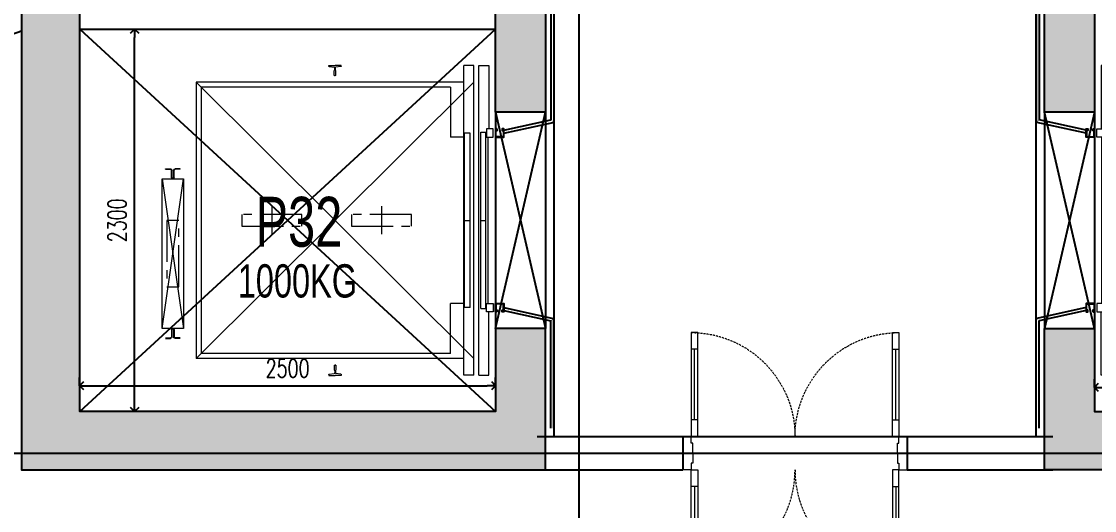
# Model space of a CAD drawing. Header units: millimetres. Extents: x -361699137 to 361252145, y -356478932 to 356523199.
# Drawn here: x -43073 to -36623, y 17226 to 20166 of the extents above; entities that cross this region are included whole.
import ezdxf
from ezdxf.xclip import XClip

# ---------------------------------------------------------------- set-up
doc = ezdxf.new("R2010")
doc.units = ezdxf.units.MM
doc.header["$LTSCALE"] = 100
doc.header["$MEASUREMENT"] = 0
doc.header["$XCLIPFRAME"] = 0
for name, pattern in [('$0$Xref_ST_MBDV Cot vach 30.7.2022$0$CENTERX2', [4, 2.5, -0.5, 0.5, -0.5]), ('$0$Xref_ST_MBDV Cot vach 30.7.2022$0$HIDDEN', [0.375, 0.25, -0.125]), ('$0$Xref_ST_MBDV Cot vach 30.7.2022$0$PHANTOMX2', [5, 2.5, -0.5, 0.5, -0.5, 0.5, -0.5]), ('Xref_ST_MBDV Cot vach 30.7.2022$0$HIDDEN2', [0.1875, 0.125, -0.0625])]:
    doc.linetypes.add(name, pattern=pattern)
for name, color, linetype in [('$0$Xref_ST_MBDV Cot vach 30.7.2022$0$KT-Net manh', 139, 'Continuous'), ('A-ANNO-ROOM', 50, 'Continuous'), ('KC', 5, 'Continuous'), ('Xref_ST_MBDV Cot vach 30.7.2022$0$KT-Net manh', 139, 'Continuous'), ('Xref_ST_MBDV Cot vach 30.7.2022$0$KT-Text', 7, 'Continuous'), ('Xref_ST_MBDV Cot vach 30.7.2022$0$KT-Tuong', 1, 'Continuous')]:
    doc.layers.add(name, color=color, linetype=linetype)
doc.layers.add('$0$Xref_ST_MBDV Cot vach 30.7.2022$0$KT-Noi that', color=36, linetype='Continuous', lineweight=9)
doc.layers.add('Xref_ST_MBDV Cot vach 30.7.2022$0$CUA', color=37, linetype='Continuous', lineweight=13)
doc.layers.add('dien tich thong thuy', color=3, linetype='Continuous', plot=False)
doc.styles.add('$0$Xref_ST_MBDV Cot vach 30.7.2022$0$DIM', font='vnsimli.shx', dxfattribs={"width": 0.7})
doc.styles.add('$0$Xref_ST_MBDV Cot vach 30.7.2022$0$xref.N.Cot vach tang N2$0$DIM', font='vnsimli.shx', dxfattribs={"width": 0.7})
doc.styles.add('220126_HDN_HBA typical plan$0$211210_HDN_HBA_TYPICAL PLAN CORE OPT 1$0$HBA-Text', font='GOTHIC.TTF')
doc.styles.add('Xref_ST_MBDV Cot vach 30.7.2022$0$Arial', font='arial.ttf', dxfattribs={"width": 0.7})
doc.dimstyles.new('$0$Xref_ST_MBDV Cot vach 30.7.2022$0$CCU 1-100 A1', dxfattribs={"dimscale": 100, "dimtxt": 2.2, "dimasz": 1, "dimexe": 1, "dimexo": 0, "dimgap": 1, "dimtad": 1, "dimdec": 0, "dimdsep": 46, "dimtxsty": '$0$Xref_ST_MBDV Cot vach 30.7.2022$0$DIM', "dimblk1": '$0$Xref_ST_MBDV Cot vach 30.7.2022$0$_ARCHTICK', "dimblk2": '$0$Xref_ST_MBDV Cot vach 30.7.2022$0$_ARCHTICK', "dimsah": 1, "dimcen": 0, "dimdle": 1, "dimclrd": 256, "dimclre": 256, "dimclrt": 31, "dimadec": 0, "dimazin": 0, "dimtfac": 1, "dimtdec": 0, "dimtix": 1, "dimtmove": 2, "dimatfit": 3, "dimldrblk": '$0$Xref_ST_MBDV Cot vach 30.7.2022$0$_ARCHTICK', "dimfxl": 8, "dimtolj": 1, "dimarcsym": 0})
doc.dimstyles.new('$0$Xref_ST_MBDV Cot vach 30.7.2022$0$xref.N.Cot vach tang N2$0$CCU 1-100 A1', dxfattribs={"dimscale": 100, "dimtxt": 2.2, "dimasz": 1, "dimexe": 1, "dimexo": 0, "dimgap": 1, "dimtad": 1, "dimdec": 0, "dimdsep": 46, "dimtxsty": '$0$Xref_ST_MBDV Cot vach 30.7.2022$0$xref.N.Cot vach tang N2$0$DIM', "dimblk1": '$0$Xref_ST_MBDV Cot vach 30.7.2022$0$xref.N.Cot vach tang N2$0$_ARCHTICK', "dimblk2": '$0$Xref_ST_MBDV Cot vach 30.7.2022$0$xref.N.Cot vach tang N2$0$_ARCHTICK', "dimsah": 1, "dimcen": 0, "dimdle": 1, "dimclrd": 256, "dimclre": 256, "dimclrt": 31, "dimadec": 0, "dimazin": 0, "dimtfac": 1, "dimtdec": 0, "dimtix": 1, "dimtmove": 2, "dimatfit": 3, "dimldrblk": '$0$Xref_ST_MBDV Cot vach 30.7.2022$0$xref.N.Cot vach tang N2$0$_ARCHTICK', "dimfxl": 8, "dimtolj": 1, "dimarcsym": 0})

# ---------------------------------------------------------------- blocks, each defined once
blk = doc.blocks.new('*U165')
for p, q in [((-1260, 525), (-1300, 525)), ((-1280, 100), (-1280, 525)), ((-90, 525), (-50, 525)), ((-70, 100), (-70, 525)), ((-1260, 100), (-1300, 100)), ((-90, 100), (-50, 100))]:
    blk.add_line(p, q)
for points in [[(-1300, 0), (-1260, 0), (-1260, 625), (-1300, 625)], [(-50, 0), (-90, 0), (-90, 625), (-50, 625)], [(-1350, -100), (-1290, -100), (-1290, -40), (-1300, -40), (-1300, 0), (-1350, 0)], [(0, -100), (-60, -100), (-60, -40), (-50, -40), (-50, 0), (0, 0)]]:
    blk.add_lwpolyline(points, close=True)
at = {"linetype": 'Xref_ST_MBDV Cot vach 30.7.2022$0$HIDDEN2'}
for centre, start, end in [((-1300, 0), 0, 89.99996), ((-50, 0), 90.00004, 180)]:
    blk.add_arc(centre, 625, start, end, dxfattribs=at)
blk = doc.blocks.new('$0$Xref_ST_MBDV Cot vach 30.7.2022$0$_Open90')
at = {"color": 0, "linetype": 'ByBlock', "lineweight": -2}
for p, q in [((0, 0), (-1, 0)), ((-0.5, 0.5), (0, 0)), ((0, 0), (-0.5, -0.5))]:
    blk.add_line(p, q, dxfattribs=at)
blk = doc.blocks.new('*D213')
at = {"layer": 'Defpoints', "color": 5, "transparency": 16777216}
for p, q in [((-2230, 1494.3), (-2230, 1595.8)), ((-730, 1457.2), (-730, 1595.8)), ((-2180, 1545.8), (-1728.4, 1545.8)), ((-780, 1545.8), (-1371.8, 1545.8))]:
    blk.add_line(p, q, dxfattribs=at)
at = {"layer": 'Defpoints', "color": 0, "transparency": 16777216}
for p in [(-2230, 1545.8), (-2230, 1494.3, 0), (-730, 1457.2, 0)]:
    blk.add_point(p, dxfattribs=at)
at = {"layer": 'Defpoints', "color": 5, "transparency": 16777216, "xscale": 50, "yscale": 50, "zscale": 50, "rotation": 180}
blk.add_blockref('$0$Xref_ST_MBDV Cot vach 30.7.2022$0$_Open90', (-2230, 1545.8), dxfattribs=at)
at = {"layer": 'Defpoints', "color": 5, "transparency": 16777216, "xscale": 50, "yscale": 50, "zscale": 50}
blk.add_blockref('$0$Xref_ST_MBDV Cot vach 30.7.2022$0$_Open90', (-730, 1545.8), dxfattribs=at)
at = {"layer": 'Defpoints', "color": 5, "transparency": 16777216, "insert": (-1550.1, 1545.8), "char_height": 110, "attachment_point": 5, "style": '$0$Xref_ST_MBDV Cot vach 30.7.2022$0$DIM'}
blk.add_mtext('\\A1;1500', dxfattribs=at)
blk = doc.blocks.new('$0$Xref_ST_MBDV Cot vach 30.7.2022$0$_ARCHTICK')
at = {"color": 0, "linetype": 'ByBlock', "const_width": 0.15}
blk.add_lwpolyline([(-0.5, -0.5), (0.5, 0.5)], dxfattribs=at)
blk = doc.blocks.new('*D215')
at = {"layer": 'Defpoints', "color": 5, "transparency": 16777216}
for p, q in [((-879.1, 1950), (-1000.2, 1950)), ((-950.2, 1900), (-950.2, 1328.3)), ((-950.2, 400), (-950.2, 971.7)), ((-879.1, 350), (-1000.2, 350))]:
    blk.add_line(p, q, dxfattribs=at)
at = {"layer": 'Defpoints', "color": 0, "transparency": 16777216}
for p in [(-879.1, 1950, 0), (-950.2, 350), (-879.1, 350, 0)]:
    blk.add_point(p, dxfattribs=at)
at = {"layer": 'Defpoints', "color": 5, "transparency": 16777216, "xscale": 50, "yscale": 50, "zscale": 50}
for p, rotation in [((-950.2, 1950), 90), ((-950.2, 350), 270)]:
    blk.add_blockref('$0$Xref_ST_MBDV Cot vach 30.7.2022$0$_Open90', p, dxfattribs=dict(at, rotation=rotation))
at = {"layer": 'Defpoints', "color": 5, "transparency": 16777216, "insert": (-950.2, 1150), "char_height": 110, "attachment_point": 5, "rotation": 90, "style": '$0$Xref_ST_MBDV Cot vach 30.7.2022$0$DIM'}
blk.add_mtext('\\A1;1600', dxfattribs=at)
blk = doc.blocks.new('$0$Xref_ST_MBDV Cot vach 30.7.2022$0$xref.N.Cot vach tang N2$0$_Open90')
at = {"color": 0, "linetype": 'ByBlock', "lineweight": -2}
for p, q in [((0, 0), (-1, 0)), ((-0.5, 0.5), (0, 0)), ((0, 0), (-0.5, -0.5))]:
    blk.add_line(p, q, dxfattribs=at)
blk = doc.blocks.new('*D231')
at = {"layer": 'Defpoints', "color": 5, "transparency": 16777216}
for p, q in [((-36623, 17965.7), (-36623, 18015.7)), ((-34123, 17965.7), (-34123, 18015.7)), ((-36573, 17965.7), (-34173, 17965.7))]:
    blk.add_line(p, q, dxfattribs=at)
at = {"layer": 'Defpoints', "color": 0, "transparency": 16777216}
for p in [(-36623, 17965.7, 0), (-34123, 17965.7, 0), (-34123, 17965.7)]:
    blk.add_point(p, dxfattribs=at)
at = {"layer": 'Defpoints', "color": 5, "transparency": 16777216, "xscale": 50, "yscale": 50, "zscale": 50, "rotation": 180}
blk.add_blockref('$0$Xref_ST_MBDV Cot vach 30.7.2022$0$xref.N.Cot vach tang N2$0$_Open90', (-36623, 17965.7), dxfattribs=at)
at = {"layer": 'Defpoints', "color": 5, "transparency": 16777216, "xscale": 50, "yscale": 50, "zscale": 50}
blk.add_blockref('$0$Xref_ST_MBDV Cot vach 30.7.2022$0$xref.N.Cot vach tang N2$0$_Open90', (-34123, 17965.7), dxfattribs=at)
at = {"layer": 'Defpoints', "color": 5, "transparency": 16777216, "insert": (-35373, 18070.7), "char_height": 110, "attachment_point": 5, "style": '$0$Xref_ST_MBDV Cot vach 30.7.2022$0$xref.N.Cot vach tang N2$0$DIM'}
blk.add_mtext('\\A1;2500', dxfattribs=at)
blk = doc.blocks.new('$0$Xref_ST_MBDV Cot vach 30.7.2022$0$xref.N.Cot vach tang N2$0$_ARCHTICK')
at = {"color": 0, "linetype": 'ByBlock', "const_width": 0.15}
blk.add_lwpolyline([(-0.5, -0.5), (0.5, 0.5)], dxfattribs=at)
blk = doc.blocks.new('*D232')
at = {"layer": 'Defpoints', "color": 5, "transparency": 16777216}
for p, q in [((-42393.2, 20120.4), (-42343.2, 20120.4)), ((-42393.2, 17870.4), (-42393.2, 20070.4)), ((-42393.2, 17820.4), (-42443.2, 17820.4))]:
    blk.add_line(p, q, dxfattribs=at)
at = {"layer": 'Defpoints', "color": 0, "transparency": 16777216}
for p in [(-42393.2, 20120.4, 0), (-42393.2, 20120.4), (-42393.2, 17820.4, 0)]:
    blk.add_point(p, dxfattribs=at)
at = {"layer": 'Defpoints', "color": 5, "transparency": 16777216, "xscale": 50, "yscale": 50, "zscale": 50}
for p, rotation in [((-42393.2, 20120.4), 90), ((-42393.2, 17820.4), 270)]:
    blk.add_blockref('$0$Xref_ST_MBDV Cot vach 30.7.2022$0$xref.N.Cot vach tang N2$0$_Open90', p, dxfattribs=dict(at, rotation=rotation))
at = {"layer": 'Defpoints', "color": 5, "transparency": 16777216, "insert": (-42498.2, 18970.4), "char_height": 110, "attachment_point": 5, "rotation": 90, "style": '$0$Xref_ST_MBDV Cot vach 30.7.2022$0$xref.N.Cot vach tang N2$0$DIM'}
blk.add_mtext('\\A1;2300', dxfattribs=at)
blk = doc.blocks.new('*D233')
at = {"layer": 'Defpoints', "color": 5, "transparency": 16777216}
for p, q in [((-42723, 17975.6), (-42723, 18025.6)), ((-40223, 17975.6), (-40223, 18025.6)), ((-42673, 17975.6), (-40273, 17975.6))]:
    blk.add_line(p, q, dxfattribs=at)
at = {"layer": 'Defpoints', "color": 0, "transparency": 16777216}
for p in [(-42723, 17975.6, 0), (-40223, 17975.6, 0), (-40223, 17975.6)]:
    blk.add_point(p, dxfattribs=at)
at = {"layer": 'Defpoints', "color": 5, "transparency": 16777216, "xscale": 50, "yscale": 50, "zscale": 50, "rotation": 180}
blk.add_blockref('$0$Xref_ST_MBDV Cot vach 30.7.2022$0$xref.N.Cot vach tang N2$0$_Open90', (-42723, 17975.6), dxfattribs=at)
at = {"layer": 'Defpoints', "color": 5, "transparency": 16777216, "xscale": 50, "yscale": 50, "zscale": 50}
blk.add_blockref('$0$Xref_ST_MBDV Cot vach 30.7.2022$0$xref.N.Cot vach tang N2$0$_Open90', (-40223, 17975.6), dxfattribs=at)
at = {"layer": 'Defpoints', "color": 5, "transparency": 16777216, "insert": (-41473, 18080.6), "char_height": 110, "attachment_point": 5, "style": '$0$Xref_ST_MBDV Cot vach 30.7.2022$0$xref.N.Cot vach tang N2$0$DIM'}
blk.add_mtext('\\A1;2500', dxfattribs=at)
blk = doc.blocks.new('ĂERWER')
at = {"layer": 'Xref_ST_MBDV Cot vach 30.7.2022$0$KT-Text', "style": 'Xref_ST_MBDV Cot vach 30.7.2022$0$Arial', "width": 0.7}
for s, height, p in [('P32', 300, (-41535.8, 18604)), ('1000KG', 200, (-41642.7, 18298.5))]:
    blk.add_text(s, height=height, dxfattribs=at).set_placement(p)
blk = doc.blocks.new('A$C1AAC5519')
at = {"layer": 'A-ANNO-ROOM', "insert": (773, 1216.6), "char_height": 600, "attachment_point": 2, "rotation": 50.44883, "style": '220126_HDN_HBA typical plan$0$211210_HDN_HBA_TYPICAL PLAN CORE OPT 1$0$HBA-Text'}
blk.add_mtext_dynamic_manual_height_columns('S.B1.', width=722857412.874, gutter_width=9765.6, heights=[0], dxfattribs=at)
blk = doc.blocks.new('A$C418F5BC8')
at = {"layer": 'A-ANNO-ROOM', "insert": (648.1, 1090.8), "char_height": 600, "attachment_point": 2, "rotation": 50.44883, "style": '220126_HDN_HBA typical plan$0$211210_HDN_HBA_TYPICAL PLAN CORE OPT 1$0$HBA-Text'}
blk.add_mtext_dynamic_manual_height_columns('SL-S', width=722857412.874, gutter_width=9765.6, heights=[0], dxfattribs=at)
blk = doc.blocks.new('A$C2A6C5140')
at = {"layer": 'A-ANNO-ROOM', "insert": (731.4, 1190, 0), "char_height": 600, "attachment_point": 2, "rotation": 50.44883, "style": '220126_HDN_HBA typical plan$0$211210_HDN_HBA_TYPICAL PLAN CORE OPT 1$0$HBA-Text'}
blk.add_mtext_dynamic_manual_height_columns('2-BR', width=722857412.874, gutter_width=9765.6, heights=[0], dxfattribs=at)
blk = doc.blocks.new('A$C5388591E')
at = {"layer": 'A-ANNO-ROOM', "insert": (894.3, 842.2, 0), "char_height": 600, "attachment_point": 2, "rotation": 1.40647, "style": '220126_HDN_HBA typical plan$0$211210_HDN_HBA_TYPICAL PLAN CORE OPT 1$0$HBA-Text'}
blk.add_mtext_dynamic_manual_height_columns('3-BR', width=722857412.874, gutter_width=9765.6, heights=[0], dxfattribs=at)
blk = doc.blocks.new('A$C21AF0CCA')
at = {"layer": 'A-ANNO-ROOM', "insert": (1197.6, 814.7), "char_height": 600, "attachment_point": 2, "rotation": 0.10543, "style": '220126_HDN_HBA typical plan$0$211210_HDN_HBA_TYPICAL PLAN CORE OPT 1$0$HBA-Text'}
blk.add_mtext_dynamic_manual_height_columns('S.B1P.', width=722857412.874, gutter_width=9765.6, heights=[0], dxfattribs=at)
blk = doc.blocks.new('A$C0e39c971')
at = {"layer": 'KC'}
h = blk.add_hatch(dxfattribs=at)
h.set_pattern_fill('BTCT', color=256, scale=30)
h.set_pattern_definition([(50, (51806.66, -61050.62), (215.17805, -18.82564), [22.5, -247.5]), (355, (51806.66, -61050.62), (-41.6254, 225.6576), [18, -198]), (100.4514, (51824.6, -61052.19), (173.5528, 206.8319), [19.1221, -210.3426]), (46.1842, (51806.66, -60990.62), (320.1723, -49.6557), [33.75, -371.25]), (96.6356, (51833.34, -60994.76), (280.3988, 292.2354), [28.683, -315.514]), (351.1842, (51806.66, -60990.62), (280.3986, 292.2356), [27, -297]), (21, (51836.66, -61005.62), (179.0721, -120.78567), [22.5, -247.5]), (326, (51836.66, -61005.62), (72.9946, 217.545), [18, -198]), (71.4514, (51851.59, -61015.68), (252.0668, 96.75915), [19.1221, -210.3426]), (37.5, (51806.66, -61050.62), (3.64796, 99.86816), [0, -195.6, 0, -201, 0, -198.75]), (7.5, (51806.66, -61050.62), (78.92086, 118.32351), [0, -114.6, 0, -191.1, 0, -75.75]), (327.5, (51739.76, -61050.62), (160.14673, -6.76646), [0, -75, 0, -234, 0, -310.5]), (317.5, (51709.76, -61050.62), (174.95585, 30.0315), [0, -97.5, 0, -155.4, 0, -220.5]), (45, (51806.66, -61050.62), (-79.54951, 79.54951), []), (45, (51859.7, -61050.62), (-79.54951, 79.54951), [])])
h.paths.add_polyline_path([(14883.6, -41430.2), (15183.6, -41430.2), (15183.6, -40280.2), (14883.6, -40280.2)], flags=17)
h.paths.add_polyline_path([(15183.6, -37830.2), (14883.6, -37830.2), (14883.6, -38980.2), (15183.6, -38980.2)], flags=17)
h.paths.add_polyline_path([(14883.6, -36530.2), (15183.6, -36530.2), (15183.6, -36030.2), (17683.6, -36030.2), (17683.6, -43230.2), (15183.6, -43230.2), (15183.6, -42730.2), (14883.6, -42730.2), (14883.6, -43580.2), (18033.6, -43580.2), (18033.6, -32880.2), (14883.6, -32880.2), (14883.6, -33805.2), (15183.6, -33805.2), (15183.6, -33230.2), (17683.6, -33230.2), (17683.6, -35680.2), (15183.6, -35680.2), (15183.6, -35105.2), (14883.6, -35105.2)])
h.paths.add_polyline_path([(11583.6, -43230.2), (9083.6, -43230.2), (9083.6, -36030.2), (11583.6, -36030.2), (11583.6, -36530.2), (11883.6, -36530.2), (11883.6, -35680.2), (8733.6, -35680.2), (8733.6, -43580.2), (11883.6, -43580.2), (11883.6, -42730.2), (11583.6, -42730.2)])
h.paths.add_polyline_path([(11583.6, -41430.2), (11883.6, -41430.2), (11883.6, -40280.2), (11583.6, -40280.2)], flags=17)
h.paths.add_polyline_path([(11583.6, -38980.2), (11883.6, -38980.2), (11883.6, -37830.2), (11583.6, -37830.2)], flags=17)
at = {"layer": 'KC', "ltscale": 2000}
for p, q in [((12083.2, -31146.9), (12083.2, -65509.7)), ((2380, -43480.2), (61925, -43480.2))]:
    blk.add_line(p, q, dxfattribs=at)
at = {"layer": 'KC', "ltscale": 100}
blk.add_line((3967, -42587.2), (8733.6, -40941.5), dxfattribs=at)
at = {"layer": 'KC', "elevation": 0}
for points in [[(14883.6, -33805.2), (14883.6, -32880.2), (18033.6, -32880.2), (18033.6, -43580.2), (14883.6, -43580.2), (14883.6, -42730.2), (15183.6, -42730.2), (15183.6, -43230.2), (17683.6, -43230.2), (17683.6, -36030.2), (15183.6, -36030.2), (15183.6, -36530.2), (14883.6, -36530.2), (14883.6, -35105.2), (15183.6, -35105.2), (15183.6, -35680.2), (17683.6, -35680.2), (17683.6, -33230.2), (15183.6, -33230.2), (15183.6, -33805.2)], [(11883.6, -36530.2), (11883.6, -35680.2), (8733.6, -35680.2), (8733.6, -43580.2), (11883.6, -43580.2), (11883.6, -42730.2), (11583.6, -42730.2), (11583.6, -43230.2), (9083.6, -43230.2), (9083.6, -36030.2), (11583.6, -36030.2), (11583.6, -36530.2)], [(11583.6, -40280.2), (11883.6, -40280.2), (11883.6, -41430.2), (11583.6, -41430.2)], [(14883.6, -40280.2), (15183.6, -40280.2), (15183.6, -41430.2), (14883.6, -41430.2)]]:
    blk.add_lwpolyline(points, close=True, dxfattribs=at)
at = {"layer": 'KC', "ltscale": 0.5, "elevation": 0}
for points in [[(9083.6, -40930.2), (11583.6, -40930.2)], [(11583.6, -41430.2), (11583.6, -42730.2)], [(11583.6, -41430.2), (11883.6, -42730.2)], [(11583.6, -42730.2), (11883.6, -41430.2)], [(15183.6, -41430.2), (14883.6, -42730.2)], [(15183.6, -42730.2), (14883.6, -41430.2)], [(15183.6, -41430.2), (15183.6, -42730.2)]]:
    blk.add_lwpolyline(points, dxfattribs=at)
at = {"layer": 'KC', "elevation": 0}
for points in [[(9083.6, -40930.2), (11583.6, -43230.2)], [(9083.6, -43230.2), (11583.6, -40930.2)]]:
    blk.add_lwpolyline(points, dxfattribs=at)
at = {"layer": 'KC', "ltscale": 0.2, "elevation": 0}
for points in [[(11883.6, -41430.2), (11883.6, -42730.2)], [(14883.6, -41430.2), (14883.6, -42730.2)]]:
    blk.add_lwpolyline(points, dxfattribs=at)
blk = doc.blocks.new('$0$Xref_ST_MBDV Cot vach 30.7.2022$0$TM 1000kg')
at = {"layer": '$0$Xref_ST_MBDV Cot vach 30.7.2022$0$KT-Net manh'}
for p, q in [((-2850, 2500), (-2850, 1742.2)), ((-2832, 2500), (-2832, 1754.4)), ((-2850, 1742.2), (-2847, 1742.2)), ((-2847, 1742.2), (-2847, 1739.2)), ((-2550, 1692.7), (-2832, 1754.4)), ((-2500, 1800), (-2500, 500)), ((-2550, 1674.2), (-2847, 1739.2)), ((-2550, 625.8), (-2847, 560.8)), ((-2550, 607.3), (-2832, 545.6)), ((-2850, 557.8), (-2847, 557.8)), ((-2850, -100), (-2850, 557.8)), ((-2847, 557.8), (-2847, 560.8)), ((-2832, -100), (-2832, 545.6))]:
    blk.add_line(p, q, dxfattribs=at)
at = {"layer": '$0$Xref_ST_MBDV Cot vach 30.7.2022$0$KT-Net manh', "const_width": 2}
for points in [[(-2847, 1742.2), (-2832, 1754.4)], [(-2847, 557.8), (-2832, 545.6)]]:
    blk.add_lwpolyline(points, dxfattribs=at)
at = {"layer": '$0$Xref_ST_MBDV Cot vach 30.7.2022$0$KT-Net manh', "ltscale": 2}
for points in [[(-2510, 1700), (-2500, 1700), (-2500, 1650), (-2550, 1650), (-2550, 1700), (-2540, 1700), (-2540, 1690), (-2541.6, 1690), (-2541.6, 1698.4), (-2548.4, 1698.4), (-2548.4, 1651.6), (-2501.6, 1651.6), (-2501.6, 1698.4), (-2508.4, 1698.4), (-2508.4, 1690), (-2510, 1690)], [(-2510, 600), (-2500, 600), (-2500, 650), (-2550, 650), (-2550, 600), (-2540, 600), (-2540, 610), (-2541.6, 610), (-2541.6, 601.6), (-2548.4, 601.6), (-2548.4, 648.4), (-2501.6, 648.4), (-2501.6, 601.6), (-2508.4, 601.6), (-2508.4, 610), (-2510, 610)]]:
    blk.add_lwpolyline(points, close=True, dxfattribs=at)
at = {"layer": '$0$Xref_ST_MBDV Cot vach 30.7.2022$0$KT-Noi that', "linetype": 'Continuous', "ltscale": 2}
for p, q in [((-2460, 2080, 0), (-2460, 1700, 0)), ((-2400, 2080, 0), (-2460, 2080, 0)), ((-2400, 220, 0), (-2400, 2080, 0)), ((-2370, 220, 0), (-2370, 2080, 0)), ((-2370, 2080, 0), (-2310, 2080, 0)), ((-2310, 220, 0), (-2310, 2080, 0)), ((-2310, 1981, 0), (-700, 1981, 0)), ((-2230, 1950, 0), (-730, 1950, 0)), ((-2230, 1950, 0), (-2230, 1650, 0)), ((-730, 1950, 0), (-730, 350, 0)), ((-700, 1981, 0), (-700, 319, 0)), ((-2441.3, 620, 0), (-2441.3, 1680, 0)), ((-2411, 1680, 0), (-2441.3, 1680, 0)), ((-2411, 620, 0), (-2411, 1680, 0)), ((-2455, 650, 0), (-2455, 1650, 0)), ((-2348, 625, 0), (-2348, 1675, 0)), ((-2348, 1675, 0), (-2314, 1675, 0)), ((-2314, 625, 0), (-2314, 1675, 0)), ((-2310, 1650, 0), (-2230, 1650, 0)), ((-2411, 1150, 0), (-2441.3, 1150, 0)), ((-2314, 1150, 0), (-2348, 1150, 0)), ((-2310, 650, 0), (-2230, 650, 0)), ((-2230, 350, 0), (-2230, 650, 0)), ((-2460, 220, 0), (-2460, 600, 0)), ((-2411, 620, 0), (-2441.3, 620, 0)), ((-2348, 625, 0), (-2314, 625, 0)), ((-2230, 350, 0), (-730, 350, 0)), ((-2310, 319, 0), (-700, 319, 0)), ((-2400, 220, 0), (-2460, 220, 0)), ((-2370, 220, 0), (-2310, 220, 0))]:
    blk.add_line(p, q, dxfattribs=at)
at = {"layer": '$0$Xref_ST_MBDV Cot vach 30.7.2022$0$KT-Noi that', "linetype": 'Continuous'}
for p, q in [((-1572.5, 2077, 0), (-1572.5, 2082, 0)), ((-1572.5, 2082, 0), (-1535, 2082, 0)), ((-1569.5, 2074, 0), (-1540.1, 2070.9, 0)), ((-1537.1, 2054.1, 0), (-1537.1, 2067.9, 0)), ((-1497.5, 2082, 0), (-1535, 2082, 0)), ((-1532.9, 2054.1, 0), (-1532.9, 2067.9, 0)), ((-1500.5, 2074, 0), (-1529.9, 2070.9, 0)), ((-1497.5, 2077, 0), (-1497.5, 2082, 0)), ((-1540, 2021, 0), (-1540, 2050, 0)), ((-1539, 2020, 0), (-1535, 2020, 0)), ((-1531, 2020, 0), (-1535, 2020, 0)), ((-1530, 2021, 0), (-1530, 2050, 0)), ((-603.5, 1460, 0), (-574.4, 1460, 0)), ((-603.5, 1456.8, 0), (-603.5, 1460, 0)), ((-603.5, 1456.8, 0), (-574.4, 1456.8, 0)), ((-568.2, 1406.2, 0), (-568.2, 1450.6, 0)), ((-565, 1406.2, 0), (-565, 1450.6, 0)), ((-555, 1406.2, 0), (-555, 1450.6, 0)), ((-551.8, 1406.2, 0), (-551.8, 1450.6, 0)), ((-516.5, 1460, 0), (-545.6, 1460, 0)), ((-516.5, 1456.8, 0), (-545.6, 1456.8, 0)), ((-516.5, 1456.8, 0), (-516.5, 1460, 0)), ((-558, 1403.2, 0), (-562, 1403.2, 0)), ((-558, 1400, 0), (-562, 1400, 0)), ((-568.2, 493.8, 0), (-568.2, 449.4, 0)), ((-565, 493.8, 0), (-565, 449.4, 0)), ((-558, 500, 0), (-562, 500, 0)), ((-558, 496.8, 0), (-562, 496.8, 0)), ((-555, 493.8, 0), (-555, 449.4, 0)), ((-551.8, 493.8, 0), (-551.8, 449.4, 0)), ((-603.5, 443.2, 0), (-574.4, 443.2, 0)), ((-603.5, 440, 0), (-574.4, 440, 0)), ((-516.5, 443.2, 0), (-545.6, 443.2, 0)), ((-516.5, 440, 0), (-545.6, 440, 0)), ((-1540, 279, 0), (-1540, 250, 0)), ((-1539, 280, 0), (-1535, 280, 0)), ((-1531, 280, 0), (-1535, 280, 0)), ((-1530, 279, 0), (-1530, 250, 0)), ((-1572.5, 223, 0), (-1572.5, 218, 0)), ((-1572.5, 218, 0), (-1535, 218, 0)), ((-1569.5, 226, 0), (-1540.1, 229.1, 0)), ((-1537.1, 245.9, 0), (-1537.1, 232.1, 0)), ((-1497.5, 218, 0), (-1535, 218, 0)), ((-1532.9, 245.9, 0), (-1532.9, 232.1, 0)), ((-1500.5, 226, 0), (-1529.9, 229.1, 0)), ((-1497.5, 223, 0), (-1497.5, 218, 0))]:
    blk.add_line(p, q, dxfattribs=at)
at = {"layer": '$0$Xref_ST_MBDV Cot vach 30.7.2022$0$KT-Noi that', "linetype": '$0$Xref_ST_MBDV Cot vach 30.7.2022$0$HIDDEN', "ltscale": 500}
for p, q in [((-2370, 1981, 0), (-700, 319, 0)), ((-2370, 319, 0), (-700, 1981, 0)), ((-495, 1400, 0), (-625, 500, 0)), ((-495, 500, 0), (-625, 1400, 0))]:
    blk.add_line(p, q, dxfattribs=at)
at = {"layer": '$0$Xref_ST_MBDV Cot vach 30.7.2022$0$KT-Noi that', "linetype": '$0$Xref_ST_MBDV Cot vach 30.7.2022$0$CENTERX2'}
for p, q in [((-1815, 1236, 0), (-1815, 1066.7, 0)), ((-1155, 1236, 0), (-1155, 1066.7, 0))]:
    blk.add_line(p, q, dxfattribs=at)
at = {"layer": '$0$Xref_ST_MBDV Cot vach 30.7.2022$0$KT-Noi that', "linetype": 'Continuous', "ltscale": 2, "elevation": 0}
for points in [[(-2485, 1700), (-2445, 1700), (-2445, 1650), (-2485, 1650)], [(-495, 1400), (-625, 1400), (-625, 500), (-495, 500)], [(-2485, 600), (-2445, 600), (-2445, 650), (-2485, 650)]]:
    blk.add_lwpolyline(points, close=True, dxfattribs=at)
at = {"layer": '$0$Xref_ST_MBDV Cot vach 30.7.2022$0$KT-Noi that', "linetype": '$0$Xref_ST_MBDV Cot vach 30.7.2022$0$PHANTOMX2', "elevation": 0}
for points in [[(-1635, 1186), (-1635, 1114), (-1995, 1114), (-1995, 1186)], [(-975, 1186), (-975, 1114), (-1335, 1114), (-1335, 1186)], [(-524, 1150), (-524, 750), (-596, 750), (-596, 1150)]]:
    blk.add_lwpolyline(points, close=True, dxfattribs=at)
at = {"layer": '$0$Xref_ST_MBDV Cot vach 30.7.2022$0$KT-Noi that', "linetype": 'Continuous'}
for centre, radius, start, end in [((-1569.5, 2077, 0), 3, 180, 270), ((-1540.1, 2067.9, 0), 3, 0, 90), ((-1529.9, 2067.9, 0), 3, 90, 180), ((-1500.5, 2077, 0), 3, 270, 0), ((-1542.3, 2054.7, 0), 5.25, 295.66972, 353.31728), ((-1539, 2021, 0), 1, 180, 270), ((-1527.7, 2054.7, 0), 5.25, 186.68272, 244.33028), ((-1531, 2021, 0), 1, 270, 0), ((-574.4, 1450.6, 0), 9.4, 0, 90), ((-574.4, 1450.6, 0), 6.2, 0, 90), ((-545.6, 1450.6, 0), 9.4, 90, 180), ((-545.6, 1450.6, 0), 6.2, 90, 180), ((-562, 1406.2, 0), 6.2, 180, 270), ((-562, 1406.2, 0), 3, 180, 270), ((-558, 1406.2, 0), 3, 270, 0), ((-558, 1406.2, 0), 6.2, 270, 0), ((-562, 493.8, 0), 6.2, 90, 180), ((-562, 493.8, 0), 3, 90, 180), ((-558, 493.8, 0), 6.2, 0, 90), ((-558, 493.8, 0), 3, 0, 90), ((-574.4, 449.4, 0), 6.2, 270, 0), ((-574.4, 449.4, 0), 9.4, 270, 0), ((-545.6, 449.4, 0), 9.4, 180, 270), ((-545.6, 449.4, 0), 6.2, 180, 270), ((-1539, 279, 0), 1, 90, 180), ((-1531, 279, 0), 1, 0, 90), ((-1569.5, 223, 0), 3, 90, 180), ((-1540.1, 232.1, 0), 3, 270, 0), ((-1542.3, 245.3, 0), 5.25, 6.68272, 64.33028), ((-1527.7, 245.3, 0), 5.25, 115.66972, 173.31728), ((-1529.9, 232.1, 0), 3, 180, 270), ((-1500.5, 223, 0), 3, 0, 90)]:
    blk.add_arc(centre, radius, start, end, dxfattribs=at)
at = {"layer": 'Defpoints', "color": 5}
for base, p1, p2, angle, picture, middle in [((-950.2, 350), (-879.1, 1950, 0), (-879.1, 350, 0), 90, '*D215', (-950.2, 1150)), ((-2230, 1545.8), (-730, 1457.2, 0), (-2230, 1494.3, 0), 180, '*D213', (-1550.1, 1545.8))]:
    dim = blk.add_linear_dim(base=base, p1=p1, p2=p2, angle=angle, dimstyle='$0$Xref_ST_MBDV Cot vach 30.7.2022$0$CCU 1-100 A1', override={"dimscale": 50, "dimblk1": '$0$Xref_ST_MBDV Cot vach 30.7.2022$0$_Open90', "dimblk2": '$0$Xref_ST_MBDV Cot vach 30.7.2022$0$_Open90', "dimclrd": 5, "dimclre": 5, "dimclrt": 5, "dimlwd": 65535, "dimlwe": 65535}, dxfattribs=at)
    dim.commit()
    dim.dimension.update_dxf_attribs({"geometry": picture, "text_midpoint": middle, "dimtype": 128})

msp = doc.modelspace()

# ---------------------------------------------------------------- linework, layer by layer
at = {"layer": 'Xref_ST_MBDV Cot vach 30.7.2022$0$KT-Net manh', "elevation": 0}
msp.add_lwpolyline([(-39873.1, 17670.4), (-36973, 17670.4), (-36973, 28020.4), (-39873.1, 28020.4)], close=True, dxfattribs=at)
at = {"layer": 'Xref_ST_MBDV Cot vach 30.7.2022$0$KT-Tuong'}
for p, q in [((-39973, 17670.4), (-39098, 17670.4)), ((-39098, 17670.4), (-39098, 17470.4)), ((-37748, 17670.4), (-37748, 17470.4)), ((-37748, 17670.4), (-36873, 17670.4)), ((-39973, 17470.4), (-39098, 17470.4)), ((-37748, 17470.4), (-36873, 17470.4))]:
    msp.add_line(p, q, dxfattribs=at)

# ---------------------------------------------------------------- block references
at = {"layer": '$0$Xref_ST_MBDV Cot vach 30.7.2022$0$KT-Noi that', "xscale": -1}
msp.add_blockref('$0$Xref_ST_MBDV Cot vach 30.7.2022$0$TM 1000kg', (-42723, 17820.4, 0), dxfattribs=at)
at = {"layer": '$0$Xref_ST_MBDV Cot vach 30.7.2022$0$KT-Noi that'}
msp.add_blockref('$0$Xref_ST_MBDV Cot vach 30.7.2022$0$TM 1000kg', (-34123, 17820.4, 0), dxfattribs=at)
at = {"layer": 'A-ANNO-ROOM'}
for p in [(-259643.7, 30107.5, 0), (-265285.3, 28918.9, 0), (-245554.4, 25356.8, 0), (-227992.2, 24030.2, 0), (-256709.5, 21832.9, 0), (-262170.1, 20336.7, 0), (-227340, 20267.8, 0), (-224467.8, 15310.1, 0)]:
    msp.add_blockref('A$C21AF0CCA', p, dxfattribs=at)
at = {"layer": 'dien tich thong thuy'}
for name, p, rotation in [('A$C2A6C5140', (-231902.2, 41866.7, 0), 310.9576437198666), ('A$C2A6C5140', (-223136.1, 38294.9, 0), 310.9576437198666), ('A$C2A6C5140', (-179022.3, 13510.4, 0), 310.9576437198666), ('A$C2A6C5140', (-199561.1, 2743, 0), 310.9576437198666), ('A$C2A6C5140', (-176749.4, 2773.7, 0), 310.9576437198666), ('A$C2A6C5140', (-192735.1, 2545.1, 0), 310.9576437198666), ('A$C418F5BC8', (-243956.4, 39603.9, 0), 309.6632197063607), ('A$C418F5BC8', (-248126.4, 37597.1, 0), 309.6632197063607), ('A$C418F5BC8', (-251890.4, 36548.6, 0), 309.6632197063607), ('A$C418F5BC8', (-255839.4, 34945, 0), 309.6632197063607), ('A$C1AAC5519', (-240877.1, 28052.6, 0), 309.6566028083925), ('A$C1AAC5519', (-219521.6, 27682.2, 0), 309.6566028083925), ('A$C1AAC5519', (-217651.9, 24628, 0), 309.6566028083925), ('A$C1AAC5519', (-267764, 19262.7, 0), 309.6566028083925), ('A$C418F5BC8', (-223053.1, 10712.7, 0), 309.6632197063607), ('A$C1AAC5519', (-213503.8, 3324.6, -0.3), 309.6566028083925), ('A$C1AAC5519', (-207798.7, 3064.6, 0), 309.6566028083925), ('A$C1AAC5519', (-184128.2, 2786.5, 0), 309.6566028083925)]:
    msp.add_blockref(name, p, dxfattribs=dict(at, rotation=rotation))
for p in [(-273086, 28673.9, 0), (-220441.7, 3035.2, 0)]:
    msp.add_blockref('A$C5388591E', p, dxfattribs=at)
at = {"layer": 'KC'}
msp.add_blockref('A$C0e39c971', (-51806.2, 61050.6), dxfattribs=at)
at = {"layer": 'Xref_ST_MBDV Cot vach 30.7.2022$0$CUA', "xscale": -1}
msp.add_blockref('*U165', (-39098, 17670.4), dxfattribs=at)
at = {"layer": 'Xref_ST_MBDV Cot vach 30.7.2022$0$CUA', "rotation": 180}
msp.add_blockref('*U165', (-39098, 17470.4), dxfattribs=at)
at = {"layer": 'Xref_ST_MBDV Cot vach 30.7.2022$0$KT-Text'}
ref = msp.add_blockref('ĂERWER', (-130.2, 207.8, 0), dxfattribs=at)
XClip(ref).set_block_clipping_path([(-134885.3939039337, -23347.1456148657), (15494.0954186382, 85174.2458689829)])

# ---------------------------------------------------------------- dimensions: what is measured, and where the dimension line sits
at = {"layer": 'Defpoints', "color": 5}
dim = msp.add_linear_dim(base=(-42393.2, 20120.4), p1=(-42393.2, 17820.4, 0), p2=(-42393.2, 20120.4, 0), angle=90, dimstyle='$0$Xref_ST_MBDV Cot vach 30.7.2022$0$xref.N.Cot vach tang N2$0$CCU 1-100 A1', override={"dimscale": 50, "dimblk1": '$0$Xref_ST_MBDV Cot vach 30.7.2022$0$xref.N.Cot vach tang N2$0$_Open90', "dimblk2": '$0$Xref_ST_MBDV Cot vach 30.7.2022$0$xref.N.Cot vach tang N2$0$_Open90', "dimclrd": 5, "dimclre": 5, "dimclrt": 5, "dimlwd": 65535, "dimlwe": 65535}, dxfattribs=at)
dim.commit()
dim.dimension.update_dxf_attribs({"geometry": '*D232', "text_midpoint": (-42498.2, 18970.4)})
for base, p1, p2, picture, middle in [((-40223, 17975.6), (-42723, 17975.6, 0), (-40223, 17975.6, 0), '*D233', (-41473, 18080.6)), ((-34123, 17965.7, 0), (-36623, 17965.7, 0), (-34123, 17965.7, 0), '*D231', (-35373, 18070.7, 0))]:
    dim = msp.add_linear_dim(base=base, p1=p1, p2=p2, dimstyle='$0$Xref_ST_MBDV Cot vach 30.7.2022$0$xref.N.Cot vach tang N2$0$CCU 1-100 A1', override={"dimscale": 50, "dimblk1": '$0$Xref_ST_MBDV Cot vach 30.7.2022$0$xref.N.Cot vach tang N2$0$_Open90', "dimblk2": '$0$Xref_ST_MBDV Cot vach 30.7.2022$0$xref.N.Cot vach tang N2$0$_Open90', "dimclrd": 5, "dimclre": 5, "dimclrt": 5, "dimlwd": 65535, "dimlwe": 65535}, dxfattribs=at)
    dim.commit()
    dim.dimension.update_dxf_attribs({"geometry": picture, "text_midpoint": middle})

doc.saveas('drawing.dxf')
